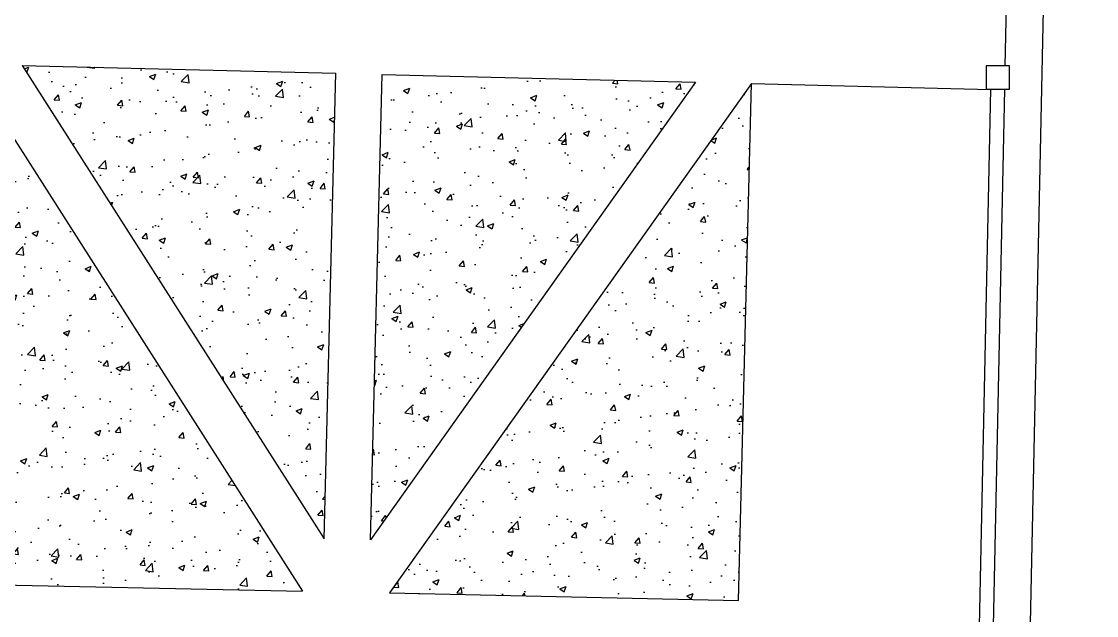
# Model space of a CAD drawing. Header units: millimetres. Extents: x -103 to 473, y 183 to 365.
# Drawn here: x 200.31 to 223.48, y 224.06 to 236.87 of the extents above; entities that cross this region are included whole.
import ezdxf

# ---------------------------------------------------------------- set-up
doc = ezdxf.new("R2010")
doc.units = ezdxf.units.MM
doc.header["$LTSCALE"] = 0.1
doc.layers.add('CON BLOQUES', color=9, linetype='Continuous')
picture_1 = doc.add_image_def('image1.jpeg', size_in_pixel=(1647, 2086))

msp = doc.modelspace()

# ---------------------------------------------------------------- hatches: boundary and pattern name
at = {"layer": 'CON BLOQUES', "ltscale": 0.5}
h = msp.add_hatch(dxfattribs=at)
h.set_pattern_fill('AR-CONC', color=256, scale=0.0075)
h.set_pattern_definition([(50, (0, 13.101), (1.366385, -0.119543), [0.142875, -1.571625]), (355, (0, 13.101), (-0.2643257, 1.4329263), [0.1143, -1.2573044]), (100.45144, (0.1139, 13.091), (1.1020594, 1.313383), [0.121425, -1.335677]), (46.1842, (0, 13.482), (2.033093, -0.3153175), [0.214312, -2.357437]), (96.63556, (0.1694, 13.4557), (1.780531, 1.855696), [0.182138, -2.003517]), (351.18415, (0, 13.482), (1.780531, 1.855696), [0.17145, -1.885948]), (21, (0.1905, 13.3867), (1.137108, -0.766989), [0.142875, -1.571625]), (326, (0.1905, 13.3867), (0.463515, 1.38141), [0.1143, -1.2573]), (71.45144, (0.2853, 13.3228), (1.600623, 0.614421), [0.121425, -1.3356745]), (37.5, (0, 13.101), (0.0231645, 0.6341628), [0, -1.24206, 0, -1.27635, 0, -1.2620625]), (7.5, (0, 13.101), (0.5011475, 0.7513543), [0, -0.72771, 0, -1.213485, 0, -0.4810125]), (327.5, (-0.4248, 13.101), (1.0169295, -0.0429656), [0, -0.47625, 0, -1.4859, 0, -1.971675]), (317.5, (-0.6153, 13.101), (1.1109689, 0.1906987), [0, -0.619125, 0, -0.98679, 0, -1.400175])])
h.paths.add_polyline_path([(207.832, 225.692), (214.837, 235.561), (208.081, 235.729)])
h.paths.add_polyline_path([(215.765, 224.388), (216.042, 235.531), (208.245, 224.547)])
h.paths.add_polyline_path([(215.74, 223.388), (208.216, 223.547), (215.462, 212.182)])
h.paths.add_polyline_path([(207.751, 222.416), (207.501, 212.35), (214.259, 212.207)])
h.paths.add_polyline_path([(206.751, 222.441), (199.705, 212.515), (206.501, 212.371)])
h.paths.add_polyline_path([(206.338, 223.587), (198.794, 223.746), (198.603, 216.727), (198.499, 212.543)])
h.paths.add_polyline_path([(200.252, 227.392), (198.895, 227.425), (198.822, 224.746), (206.367, 224.586), (199.121, 235.951), (198.948, 229.424), (200.294, 229.391)])
h.paths.add_polyline_path([(206.832, 225.717), (207.082, 235.753), (200.326, 235.921)])

# ---------------------------------------------------------------- linework, layer by layer
for points in [[(155.056, 189.487), (221.45, 195.046), (222.876, 262.58)], [(221.514, 235.913), (221.556, 237.874)], [(199.121, 235.951), (206.367, 224.586)], [(200.326, 235.921), (206.832, 225.717)], [(200.326, 235.921), (207.082, 235.753)], [(206.832, 225.717), (207.082, 235.753)], [(207.832, 225.692), (208.081, 235.729)], [(208.081, 235.729), (214.837, 235.561)], [(214.837, 235.561), (207.832, 225.692)], [(216.042, 235.531), (208.245, 224.547)], [(215.765, 224.388), (216.042, 235.531)], [(216.042, 235.531), (221.201, 235.403)], [(220.376, 196.229), (221.204, 235.413)], [(220.676, 196.229), (221.504, 235.413)], [(198.823, 224.746), (206.367, 224.586)], [(208.245, 224.547), (215.765, 224.388)]]:
    msp.add_lwpolyline(points)
msp.add_lwpolyline([(221.104, 235.413), (221.604, 235.413), (221.604, 235.913), (221.104, 235.913)], close=True)

# ---------------------------------------------------------------- pictures from other files: only their frames are drawn
at = {"layer": 'defpoints'}
image = msp.add_image(picture_1, insert=(248.316, 341.382), size_in_units=(124.907, 158.2), rotation=180, dxfattribs=at)
image.dxf.flags = 7

doc.saveas('drawing.dxf')
